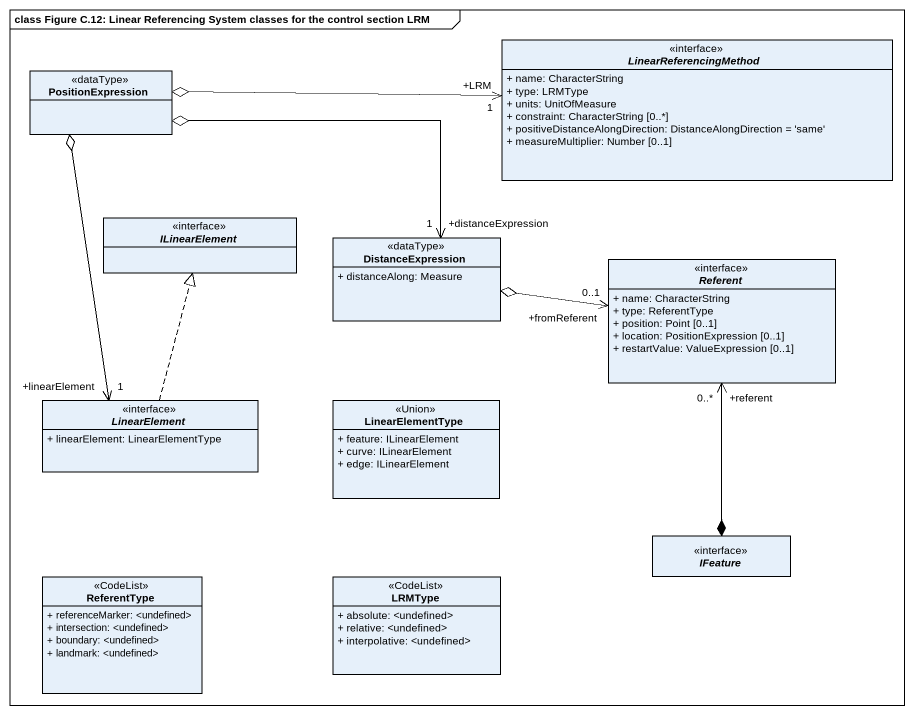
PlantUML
@startuml
mainframe class Figure C.12: Linear Referencing System classes for the control section LRM
hide circle
hide empty members
skinparam classAttributeIconSize 0
interface LinearReferencingMethod {
  + name: CharacterString
  + type: LRMType
  + units: UnitOfMeasure
  + constraint: CharacterString [0..*]
  + positiveDistanceAlongDirection: DistanceAlongDirection = 'same'
  + measureMultiplier: Number [0..1]
}
class PositionExpression <<dataType>>
interface ILinearElement
class DistanceExpression <<dataType>> {
  + distanceAlong: Measure
}
interface Referent {
  + name: CharacterString
  + type: ReferentType
  + position: Point [0..1]
  + location: PositionExpression [0..1]
  + restartValue: ValueExpression [0..1]
}
interface LinearElement {
  + linearElement: LinearElementType
}
class LinearElementType <<Union>> {
  + feature: ILinearElement
  + curve: ILinearElement
  + edge: ILinearElement
}
interface IFeature
class ReferentType <<CodeList>> {
  + referenceMarker: <undefined>
  + intersection: <undefined>
  + boundary: <undefined>
  + landmark: <undefined>
}
class LRMType <<CodeList>> {
  + absolute: <undefined>
  + relative: <undefined>
  + interpolative: <undefined>
}
LinearReferencingMethod "+LRM\n1" <-left-o PositionExpression
PositionExpression o--> "+linearElement\n1" LinearElement
DistanceExpression "+distanceExpression\n1" <-left-o PositionExpression
DistanceExpression o-right-> "+fromReferent\n0..1" Referent
LinearElement .up.|> ILinearElement
IFeature *-up-> "+referent\n0..*" Referent
@enduml
